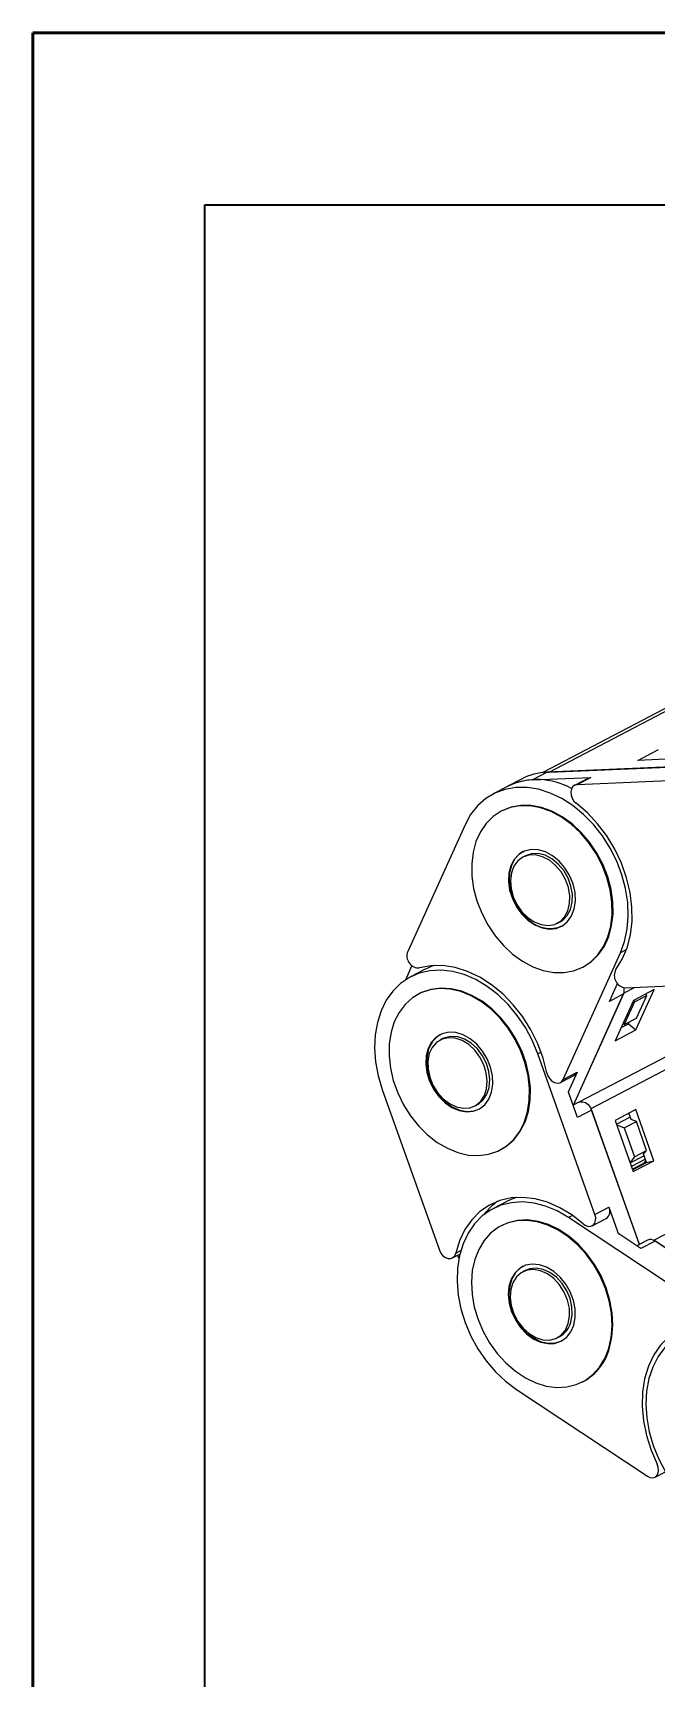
# Model space of a CAD drawing. Header units: millimetres. Extents: x 0 to 279, y 0 to 216.
# Drawn here: x 0 to 23, y 155.2 to 215.9 of the extents above; entities that cross this region are included whole.
import ezdxf

# ---------------------------------------------------------------- set-up
doc = ezdxf.new("R2010")
doc.units = ezdxf.units.MM
doc.layers.add('PAGE_BORDER', color=7, linetype='Continuous')

msp = doc.modelspace()

# ---------------------------------------------------------------- linework, layer by layer
at = {"color": 7, "linetype": 'Continuous', "lineweight": 50}
for p, q in [((0, 0), (0, 215.9)), ((0, 215.9), (279.4, 215.9))]:
    msp.add_line(p, q, dxfattribs=at)
at = {"color": 7, "linetype": 'Continuous', "lineweight": 25}
for p, q in [((25.466, 192.066), (18.842, 188.594)), ((19.074, 188.61), (25.871, 192.173)), ((22.346, 189.046), (23.108, 189.446)), ((23.895, 189.113), (22.346, 189.046)), ((18.051, 188.356), (17.517, 188.076)), ((18.992, 188.605), (18.458, 188.325)), ((18.458, 188.325), (20.616, 188.418)), ((23.86, 188.816), (18.992, 188.605)), ((19.019, 188.606), (19.074, 188.61)), ((19.074, 188.61), (24.68, 188.853)), ((20.521, 188.393), (20.004, 188.122)), ((20.616, 188.418), (20.1, 188.148)), ((24.967, 188.358), (20.1, 188.148)), ((17.529, 188.083), (17, 187.806)), ((17.325, 187.186), (17.295, 187.17)), ((15.963, 186.67), (13.848, 181.992)), ((18.196, 185.525), (18.1, 185.475)), ((19.377, 183.039), (19.473, 183.089)), ((19.59, 177.268), (21.706, 181.945)), ((13.771, 180.951), (14.002, 181.461)), ((14.463, 181.325), (13.947, 181.054)), ((20.313, 181.413), (20.343, 181.429)), ((14.272, 180.434), (14.242, 180.419)), ((19.964, 176.321), (21.818, 180.422)), ((19.967, 176.323), (21.841, 180.468)), ((21.296, 180.148), (21.594, 180.807)), ((21.818, 180.422), (21.296, 180.148)), ((21.841, 180.468), (21.836, 180.474)), ((21.841, 180.468), (22.224, 180.668)), ((21.886, 180.654), (26.754, 180.864)), ((22.944, 180.587), (22.182, 180.187)), ((22.271, 179.098), (22.944, 180.587)), ((22.674, 180.364), (22.64, 180.427)), ((20.185, 176.436), (26.763, 179.884)), ((22.182, 180.187), (21.508, 178.698)), ((22.227, 180.13), (21.847, 179.29)), ((22.193, 180.193), (22.227, 180.13)), ((22.227, 180.13), (22.674, 180.364)), ((22.294, 179.524), (22.674, 180.364)), ((20.623, 176.196), (27.42, 179.76)), ((21.727, 179.181), (21.998, 179.323)), ((21.847, 179.29), (21.782, 179.303)), ((21.847, 179.29), (22.294, 179.524)), ((21.998, 179.323), (22.025, 179.383)), ((21.998, 179.323), (22.271, 179.098)), ((15.142, 178.774), (15.046, 178.723)), ((21.508, 178.698), (22.271, 179.098)), ((20.764, 172.288), (18.653, 178.217)), ((19.485, 177.153), (20.001, 177.423)), ((19.59, 177.268), (20.106, 177.538)), ((20.106, 177.538), (19.771, 176.798)), ((12.908, 176.895), (15.018, 170.966)), ((20.118, 175.865), (19.783, 176.804)), ((16.296, 176.108), (16.5, 176.183)), ((16.323, 176.288), (16.419, 176.338)), ((20.163, 176.426), (19.956, 176.318)), ((19.965, 176.322), (19.964, 176.322)), ((20.64, 176.139), (20.118, 175.865)), ((20.623, 176.196), (20.615, 176.197)), ((22.408, 171.181), (20.623, 176.196)), ((22.405, 171.18), (20.64, 176.139)), ((22.269, 176.155), (21.507, 175.755)), ((22.941, 174.267), (22.269, 176.155)), ((21.507, 175.755), (22.178, 173.868)), ((21.555, 175.62), (22.054, 175.881)), ((21.566, 175.589), (21.845, 175.481)), ((21.845, 175.481), (22.292, 175.715)), ((22.104, 175.788), (22.02, 176.024)), ((22.054, 175.881), (22.074, 175.874)), ((22.292, 175.715), (22.104, 175.788)), ((22.671, 174.65), (22.292, 175.715)), ((21.845, 175.481), (22.224, 174.416)), ((17.26, 174.662), (17.29, 174.678)), ((22.224, 174.416), (22.058, 174.205)), ((22.064, 174.19), (22.562, 174.452)), ((22.625, 174.324), (22.112, 174.055)), ((22.224, 174.416), (22.671, 174.65)), ((22.559, 174.508), (22.671, 174.65)), ((22.668, 174.205), (22.559, 174.508)), ((22.574, 174.467), (22.562, 174.452)), ((22.94, 171.333), (29.737, 174.897)), ((22.579, 174.181), (22.147, 173.955)), ((22.154, 173.935), (22.668, 174.205)), ((22.178, 173.868), (22.941, 174.267)), ((22.579, 174.181), (22.646, 174.265)), ((22.602, 174.209), (22.656, 174.238)), ((22.668, 174.205), (22.941, 174.267)), ((17.509, 172.767), (16.993, 172.496)), ((20.764, 172.288), (21.28, 172.558)), ((21.28, 172.558), (21.635, 171.561)), ((17.318, 171.876), (17.288, 171.861)), ((24.622, 168.966), (19.789, 172.172)), ((20.658, 171.867), (21.175, 172.137)), ((22.461, 171.028), (21.647, 171.567)), ((22.7, 171.334), (22.308, 171.129)), ((22.983, 171.301), (22.461, 171.028)), ((22.94, 171.333), (22.936, 171.328)), ((27.225, 168.491), (22.94, 171.333)), ((27.816, 168.096), (22.983, 171.301)), ((15.495, 170.679), (15.772, 170.824)), ((15.737, 170.668), (15.696, 170.784)), ((18.188, 170.216), (18.092, 170.165)), ((19.369, 167.73), (19.465, 167.78)), ((17.865, 165.824), (22.698, 162.618)), ((20.306, 166.104), (20.336, 166.119)), ((22.981, 162.585), (23.364, 162.786))]:
    msp.add_line(p, q, dxfattribs=at)
at = {"color": 8, "linetype": 'Continuous', "lineweight": 25}
for p, q in [((21.927, 182.061), (21.706, 181.945)), ((18.773, 178.279), (18.653, 178.217)), ((19.933, 172.248), (19.789, 172.172)), ((15.62, 170.853), (15.806, 170.951))]:
    msp.add_line(p, q, dxfattribs=at)
at = {"color": 7, "linetype": 'Continuous', "lineweight": 25, "flags": 128}
for points in [[(20.521, 188.393), (20.527, 188.396), (20.616, 188.418)], [(21.706, 181.945), (21.858, 182.363), (21.954, 182.818), (21.992, 183.3), (21.972, 183.801), (21.893, 184.312), (21.756, 184.822), (21.566, 185.323), (21.325, 185.805), (21.037, 186.259), (20.708, 186.677), (20.344, 187.05), (19.952, 187.373), (19.54, 187.638), (19.114, 187.841), (18.683, 187.979), (18.255, 188.048), (17.837, 188.047), (17.438, 187.977), (17.066, 187.838), (16.726, 187.634), (16.425, 187.367), (16.169, 187.044), (15.963, 186.67)], [(20.1, 188.148), (20.011, 188.126), (19.939, 188.07), (19.89, 187.985), (19.871, 187.88), (19.881, 187.765), (19.921, 187.649), (19.986, 187.545), (20.07, 187.462)], [(17.721, 181.896), (18.085, 181.633), (18.465, 181.43), (18.853, 181.29), (19.24, 181.217), (19.617, 181.213), (19.976, 181.278), (20.309, 181.41), (20.608, 181.607), (20.866, 181.863), (21.079, 182.174), (21.241, 182.532), (21.349, 182.929), (21.399, 183.357), (21.392, 183.806), (21.327, 184.265), (21.205, 184.725), (21.03, 185.176), (20.806, 185.606), (20.536, 186.007), (20.228, 186.37), (19.888, 186.687), (19.524, 186.95), (19.143, 187.153), (18.756, 187.293), (18.369, 187.366), (17.992, 187.369), (17.633, 187.305), (17.3, 187.172), (17.001, 186.976), (16.742, 186.719), (16.53, 186.409), (16.368, 186.051), (16.26, 185.653), (16.21, 185.226), (16.217, 184.777), (16.282, 184.318), (16.403, 183.858), (16.579, 183.407), (16.803, 182.977), (17.073, 182.575), (17.381, 182.213), (17.721, 181.896)], [(20.343, 181.429), (20.638, 181.623), (20.896, 181.879), (21.109, 182.19), (21.271, 182.548), (21.379, 182.945), (21.429, 183.373), (21.422, 183.822), (21.357, 184.281), (21.235, 184.741), (21.06, 185.191), (20.836, 185.622), (20.566, 186.023), (20.258, 186.386), (19.918, 186.703), (19.554, 186.965), (19.173, 187.169), (18.786, 187.309), (18.399, 187.381), (18.022, 187.385), (17.663, 187.32), (17.33, 187.188), (17.325, 187.186)], [(21.534, 181.322), (21.771, 181.702), (21.952, 182.131), (22.072, 182.602), (22.131, 183.106), (22.127, 183.633), (22.059, 184.173), (21.93, 184.715), (21.741, 185.25), (21.497, 185.766), (21.202, 186.255), (20.861, 186.706), (20.482, 187.111), (20.07, 187.462)], [(18.288, 183.149), (18.542, 182.976), (18.809, 182.865), (19.075, 182.821), (19.329, 182.845), (19.558, 182.937), (19.752, 183.093), (19.901, 183.304), (20, 183.561), (20.042, 183.853), (20.027, 184.165), (19.954, 184.483), (19.828, 184.792), (19.654, 185.078), (19.44, 185.327), (19.196, 185.527), (18.934, 185.67), (18.666, 185.748), (18.405, 185.758), (18.162, 185.7), (17.949, 185.575), (17.776, 185.391), (17.651, 185.155), (17.581, 184.879), (17.567, 184.575), (17.611, 184.258), (17.711, 183.943), (17.862, 183.644), (18.058, 183.375), (18.288, 183.149)], [(18.115, 185.68), (17.979, 185.591), (17.806, 185.407), (17.681, 185.171), (17.611, 184.895), (17.597, 184.591), (17.641, 184.274), (17.741, 183.959), (17.892, 183.66), (18.088, 183.391), (18.318, 183.165)], [(18.28, 183.243), (18.523, 183.081), (18.777, 182.982), (19.03, 182.952), (19.266, 182.992), (19.475, 183.1), (19.643, 183.271), (19.763, 183.495), (19.827, 183.76), (19.833, 184.051), (19.78, 184.354), (19.671, 184.652), (19.511, 184.928), (19.31, 185.168), (19.078, 185.359), (18.827, 185.49), (18.572, 185.555), (18.326, 185.55), (18.102, 185.476), (17.912, 185.335), (17.767, 185.137), (17.675, 184.891), (17.639, 184.611), (17.663, 184.311), (17.745, 184.009), (17.88, 183.72), (18.062, 183.46), (18.28, 183.243)], [(19.473, 183.089), (19.571, 183.151), (19.739, 183.321), (19.859, 183.545), (19.923, 183.81), (19.929, 184.102), (19.876, 184.404), (19.767, 184.702), (19.607, 184.978), (19.406, 185.218), (19.174, 185.409), (18.923, 185.541), (18.668, 185.606), (18.422, 185.601), (18.198, 185.526), (18.196, 185.525)], [(18.653, 178.217), (18.448, 178.713), (18.192, 179.188), (17.892, 179.632), (17.553, 180.038), (17.18, 180.398), (16.782, 180.704), (16.364, 180.952), (15.936, 181.137), (15.505, 181.255), (15.079, 181.304), (14.666, 181.283), (14.274, 181.193), (13.91, 181.035), (13.581, 180.812), (13.293, 180.529), (13.051, 180.19), (12.86, 179.802), (12.724, 179.372), (12.644, 178.909), (12.623, 178.42), (12.66, 177.915), (12.756, 177.404), (12.908, 176.895)], [(18.989, 177.511), (18.849, 178.053), (18.651, 178.585), (18.398, 179.098), (18.095, 179.581), (17.747, 180.025), (17.362, 180.422), (16.947, 180.764), (16.509, 181.044), (16.057, 181.258), (15.6, 181.4), (15.146, 181.469), (14.704, 181.463), (14.284, 181.383)], [(14.808, 181.472), (14.803, 181.47), (14.475, 181.331)], [(16.831, 174.504), (17.172, 174.619), (17.48, 174.799), (17.75, 175.04), (17.975, 175.338), (18.151, 175.684), (18.272, 176.072), (18.338, 176.493), (18.346, 176.937), (18.296, 177.395), (18.188, 177.856), (18.027, 178.309), (17.815, 178.746), (17.556, 179.156), (17.257, 179.529), (16.925, 179.859), (16.566, 180.136), (16.189, 180.355), (15.803, 180.512), (15.415, 180.602), (15.034, 180.624), (14.67, 180.577), (14.33, 180.462), (14.021, 180.282), (13.752, 180.04), (13.526, 179.743), (13.351, 179.396), (13.229, 179.008), (13.164, 178.588), (13.156, 178.144), (13.206, 177.686), (13.313, 177.225), (13.475, 176.771), (13.687, 176.335), (13.945, 175.925), (14.244, 175.551), (14.577, 175.222), (14.935, 174.945), (15.312, 174.725), (15.699, 174.569), (16.087, 174.478), (16.467, 174.457), (16.831, 174.504)], [(17.29, 174.678), (17.51, 174.815), (17.78, 175.056), (18.005, 175.353), (18.181, 175.7), (18.302, 176.088), (18.368, 176.509), (18.376, 176.953), (18.326, 177.41), (18.218, 177.871), (18.057, 178.325), (17.845, 178.762), (17.586, 179.172), (17.287, 179.545), (16.955, 179.874), (16.596, 180.152), (16.219, 180.371), (15.833, 180.528), (15.445, 180.618), (15.064, 180.64), (14.7, 180.593), (14.36, 180.478), (14.272, 180.434)], [(16.266, 176.092), (16.496, 176.182), (16.692, 176.335), (16.843, 176.544), (16.944, 176.8), (16.988, 177.091), (16.975, 177.403), (16.904, 177.721), (16.78, 178.03), (16.607, 178.317), (16.395, 178.568), (16.152, 178.77), (15.89, 178.915), (15.622, 178.995), (15.36, 179.008), (15.116, 178.952), (14.902, 178.83), (14.728, 178.647), (14.601, 178.413), (14.529, 178.138), (14.513, 177.835), (14.555, 177.519), (14.653, 177.203), (14.803, 176.903), (14.996, 176.633), (15.225, 176.405), (15.479, 176.23), (15.745, 176.117), (16.012, 176.07), (16.266, 176.092)], [(15.061, 178.929), (14.932, 178.846), (14.758, 178.663), (14.631, 178.429), (14.559, 178.154), (14.543, 177.851), (14.585, 177.534), (14.683, 177.219), (14.833, 176.919), (15.026, 176.649), (15.255, 176.421), (15.509, 176.246), (15.775, 176.133), (16.042, 176.086), (16.296, 176.108)], [(16.142, 176.221), (16.36, 176.309), (16.542, 176.461), (16.678, 176.669), (16.76, 176.923), (16.784, 177.208), (16.749, 177.509), (16.656, 177.81), (16.512, 178.094), (16.322, 178.347), (16.098, 178.555), (15.852, 178.705), (15.597, 178.792), (15.347, 178.808), (15.114, 178.755), (14.913, 178.634), (14.753, 178.453), (14.644, 178.22), (14.59, 177.949), (14.596, 177.654), (14.66, 177.351), (14.779, 177.056), (14.948, 176.786), (15.156, 176.554), (15.392, 176.374), (15.645, 176.254), (15.899, 176.203), (16.142, 176.221)], [(16.419, 176.338), (16.456, 176.359), (16.638, 176.511), (16.774, 176.72), (16.856, 176.973), (16.88, 177.258), (16.845, 177.559), (16.752, 177.86), (16.608, 178.145), (16.418, 178.398), (16.194, 178.605), (15.948, 178.756), (15.693, 178.842), (15.443, 178.859), (15.211, 178.805), (15.142, 178.774)], [(18.989, 177.511), (19.026, 177.396), (19.09, 177.29), (19.174, 177.206), (19.269, 177.15), (19.367, 177.127), (19.459, 177.141), (19.536, 177.189), (19.59, 177.268)], [(20.106, 177.538), (20.052, 177.46), (20.001, 177.423)], [(20.163, 176.426), (20.224, 176.447), (20.319, 176.447), (20.417, 176.411), (20.509, 176.343), (20.586, 176.249), (20.64, 176.139)], [(20.327, 171.936), (19.907, 172.266), (19.465, 172.534), (19.012, 172.734), (18.555, 172.862), (18.103, 172.916), (17.665, 172.895), (17.249, 172.799), (16.863, 172.631), (16.515, 172.393), (16.212, 172.09), (15.958, 171.727), (15.76, 171.312), (15.62, 170.853)], [(19.789, 172.172), (19.37, 172.414), (18.941, 172.593), (18.511, 172.704), (18.086, 172.747), (17.674, 172.719), (17.285, 172.623), (16.924, 172.458), (16.598, 172.23), (16.314, 171.941), (16.077, 171.597), (15.891, 171.205), (15.76, 170.772), (15.685, 170.306), (15.67, 169.815), (15.713, 169.309), (15.814, 168.797), (15.971, 168.29), (16.182, 167.795), (16.441, 167.323), (16.746, 166.881), (17.089, 166.48), (17.464, 166.125), (17.865, 165.824)], [(17.854, 172.914), (17.813, 172.9), (17.521, 172.773)], [(21.272, 167.34), (21.362, 167.748), (21.395, 168.183), (21.37, 168.636), (21.288, 169.097), (21.15, 169.555), (20.959, 170), (20.72, 170.423), (20.438, 170.813), (20.119, 171.163), (19.771, 171.464), (19.401, 171.709), (19.018, 171.894), (18.629, 172.013), (18.245, 172.065), (17.872, 172.048), (17.521, 171.962), (17.197, 171.81), (16.91, 171.594), (16.665, 171.321), (16.467, 170.995), (16.321, 170.624), (16.231, 170.216), (16.198, 169.781), (16.223, 169.328), (16.306, 168.867), (16.444, 168.409), (16.634, 167.964), (16.873, 167.541), (17.155, 167.151), (17.474, 166.801), (17.822, 166.5), (18.192, 166.255), (18.576, 166.071), (18.964, 165.951), (19.349, 165.899), (19.721, 165.917), (20.073, 166.002), (20.396, 166.154), (20.684, 166.37), (20.929, 166.644), (21.126, 166.969), (21.272, 167.34)], [(21.302, 167.356), (21.392, 167.764), (21.426, 168.199), (21.4, 168.652), (21.318, 169.113), (21.18, 169.571), (20.989, 170.016), (20.75, 170.439), (20.468, 170.829), (20.149, 171.179), (19.801, 171.479), (19.431, 171.725), (19.048, 171.909), (18.659, 172.029), (18.275, 172.08), (17.902, 172.063), (17.551, 171.978), (17.318, 171.876)], [(20.327, 171.936), (20.421, 171.873), (20.519, 171.843), (20.613, 171.849), (20.694, 171.89), (20.754, 171.962), (20.787, 172.059), (20.79, 172.171), (20.764, 172.288)], [(15.018, 170.966), (15.073, 170.856), (15.149, 170.762), (15.241, 170.694), (15.339, 170.658), (15.435, 170.658), (15.518, 170.693), (15.582, 170.76), (15.62, 170.853)], [(19.977, 168.199), (20.031, 168.485), (20.027, 168.794), (19.965, 169.113), (19.849, 169.425), (19.683, 169.716), (19.476, 169.973), (19.238, 170.183), (18.978, 170.338), (18.71, 170.429), (18.447, 170.452), (18.199, 170.407), (17.98, 170.295), (17.798, 170.122), (17.664, 169.895), (17.582, 169.626), (17.557, 169.326), (17.59, 169.011), (17.68, 168.694), (17.822, 168.391), (18.009, 168.115), (18.233, 167.88), (18.484, 167.696), (18.749, 167.572), (19.016, 167.515), (19.273, 167.526), (19.508, 167.605), (19.71, 167.748), (19.869, 167.95), (19.977, 168.199)], [(18.107, 170.371), (18.01, 170.311), (17.829, 170.138), (17.694, 169.911), (17.612, 169.642), (17.587, 169.342), (17.621, 169.027), (17.71, 168.71), (17.852, 168.406), (18.039, 168.131), (18.263, 167.895), (18.514, 167.712), (18.779, 167.588), (19.046, 167.531), (19.303, 167.542), (19.538, 167.621), (19.546, 167.625)], [(19.778, 168.253), (19.827, 168.526), (19.817, 168.823), (19.748, 169.126), (19.625, 169.419), (19.453, 169.687), (19.242, 169.915), (19.004, 170.091), (18.751, 170.205), (18.497, 170.252), (18.256, 170.228), (18.04, 170.135), (17.861, 169.978), (17.729, 169.766), (17.652, 169.509), (17.632, 169.222), (17.672, 168.921), (17.768, 168.62), (17.917, 168.338), (18.109, 168.088), (18.335, 167.885), (18.583, 167.739), (18.838, 167.658), (19.087, 167.646), (19.318, 167.705), (19.516, 167.831), (19.672, 168.017), (19.778, 168.253)], [(19.874, 168.303), (19.923, 168.577), (19.913, 168.873), (19.844, 169.176), (19.721, 169.469), (19.549, 169.737), (19.338, 169.965), (19.1, 170.141), (18.847, 170.256), (18.593, 170.302), (18.352, 170.278), (18.188, 170.216)], [(24.638, 168.267), (24.222, 168.171), (23.837, 168.002), (23.489, 167.763), (23.186, 167.46), (22.933, 167.097), (22.735, 166.682), (22.596, 166.222), (22.518, 165.727), (22.503, 165.206), (22.552, 164.669), (22.662, 164.127), (22.833, 163.589), (23.061, 163.066)], [(25.996, 167.938), (25.565, 168.062), (25.138, 168.117), (24.724, 168.102), (24.33, 168.018), (23.963, 167.866), (23.631, 167.649), (23.339, 167.37), (23.093, 167.036), (22.897, 166.652), (22.756, 166.226), (22.671, 165.765), (22.645, 165.278), (22.678, 164.774), (22.768, 164.263), (22.916, 163.754), (23.117, 163.256), (23.368, 162.779), (23.665, 162.331), (24.001, 161.922), (24.371, 161.558), (24.768, 161.247), (25.183, 160.994), (25.611, 160.803)], [(22.698, 162.618), (22.795, 162.572), (22.893, 162.56), (22.981, 162.585), (23.051, 162.643), (23.098, 162.729), (23.115, 162.835), (23.103, 162.951), (23.061, 163.066)]]:
    msp.add_lwpolyline(points, dxfattribs=at)
at = {"color": 7, "linetype": 'Continuous', "lineweight": 25}
for centre, radius, start, end in [((18.538, 186.114), 2.212, 92.0891, 117.49941), ((18.639, 185.788), 2.549, 60.40515, 115.8201), ((19.073, 186.394), 2.212, 92.0891, 117.49941), ((19.107, 183.966), 1.125, 225.44298, 293.44594), ((14.259, 181.826), 0.444, 157.9733, 273.1212), ((21.929, 181.103), 0.452, 150.99217, 264.53174), ((21.446, 180.572), 0.402, 338.08806, 12.14724), ((18.546, 170.84), 2.37, 125.31455, 142.34242), ((20.991, 172.407), 0.326, 304.28296, 27.67682), ((22.815, 171.09), 0.27, 51.51514, 115.25557), ((19.056, 168.522), 0.847, 298.92142, 345.0703), ((19.362, 167.876), 2.009, 298.99863, 344.99309)]:
    msp.add_arc(centre, radius, start, end, dxfattribs=at)
at = {"layer": 'PAGE_BORDER', "lineweight": 35}
for p, q in [((6.35, 209.55), (273.05, 209.55)), ((6.35, 6.35), (6.35, 209.55))]:
    msp.add_line(p, q, dxfattribs=at)

doc.saveas('drawing.dxf')
